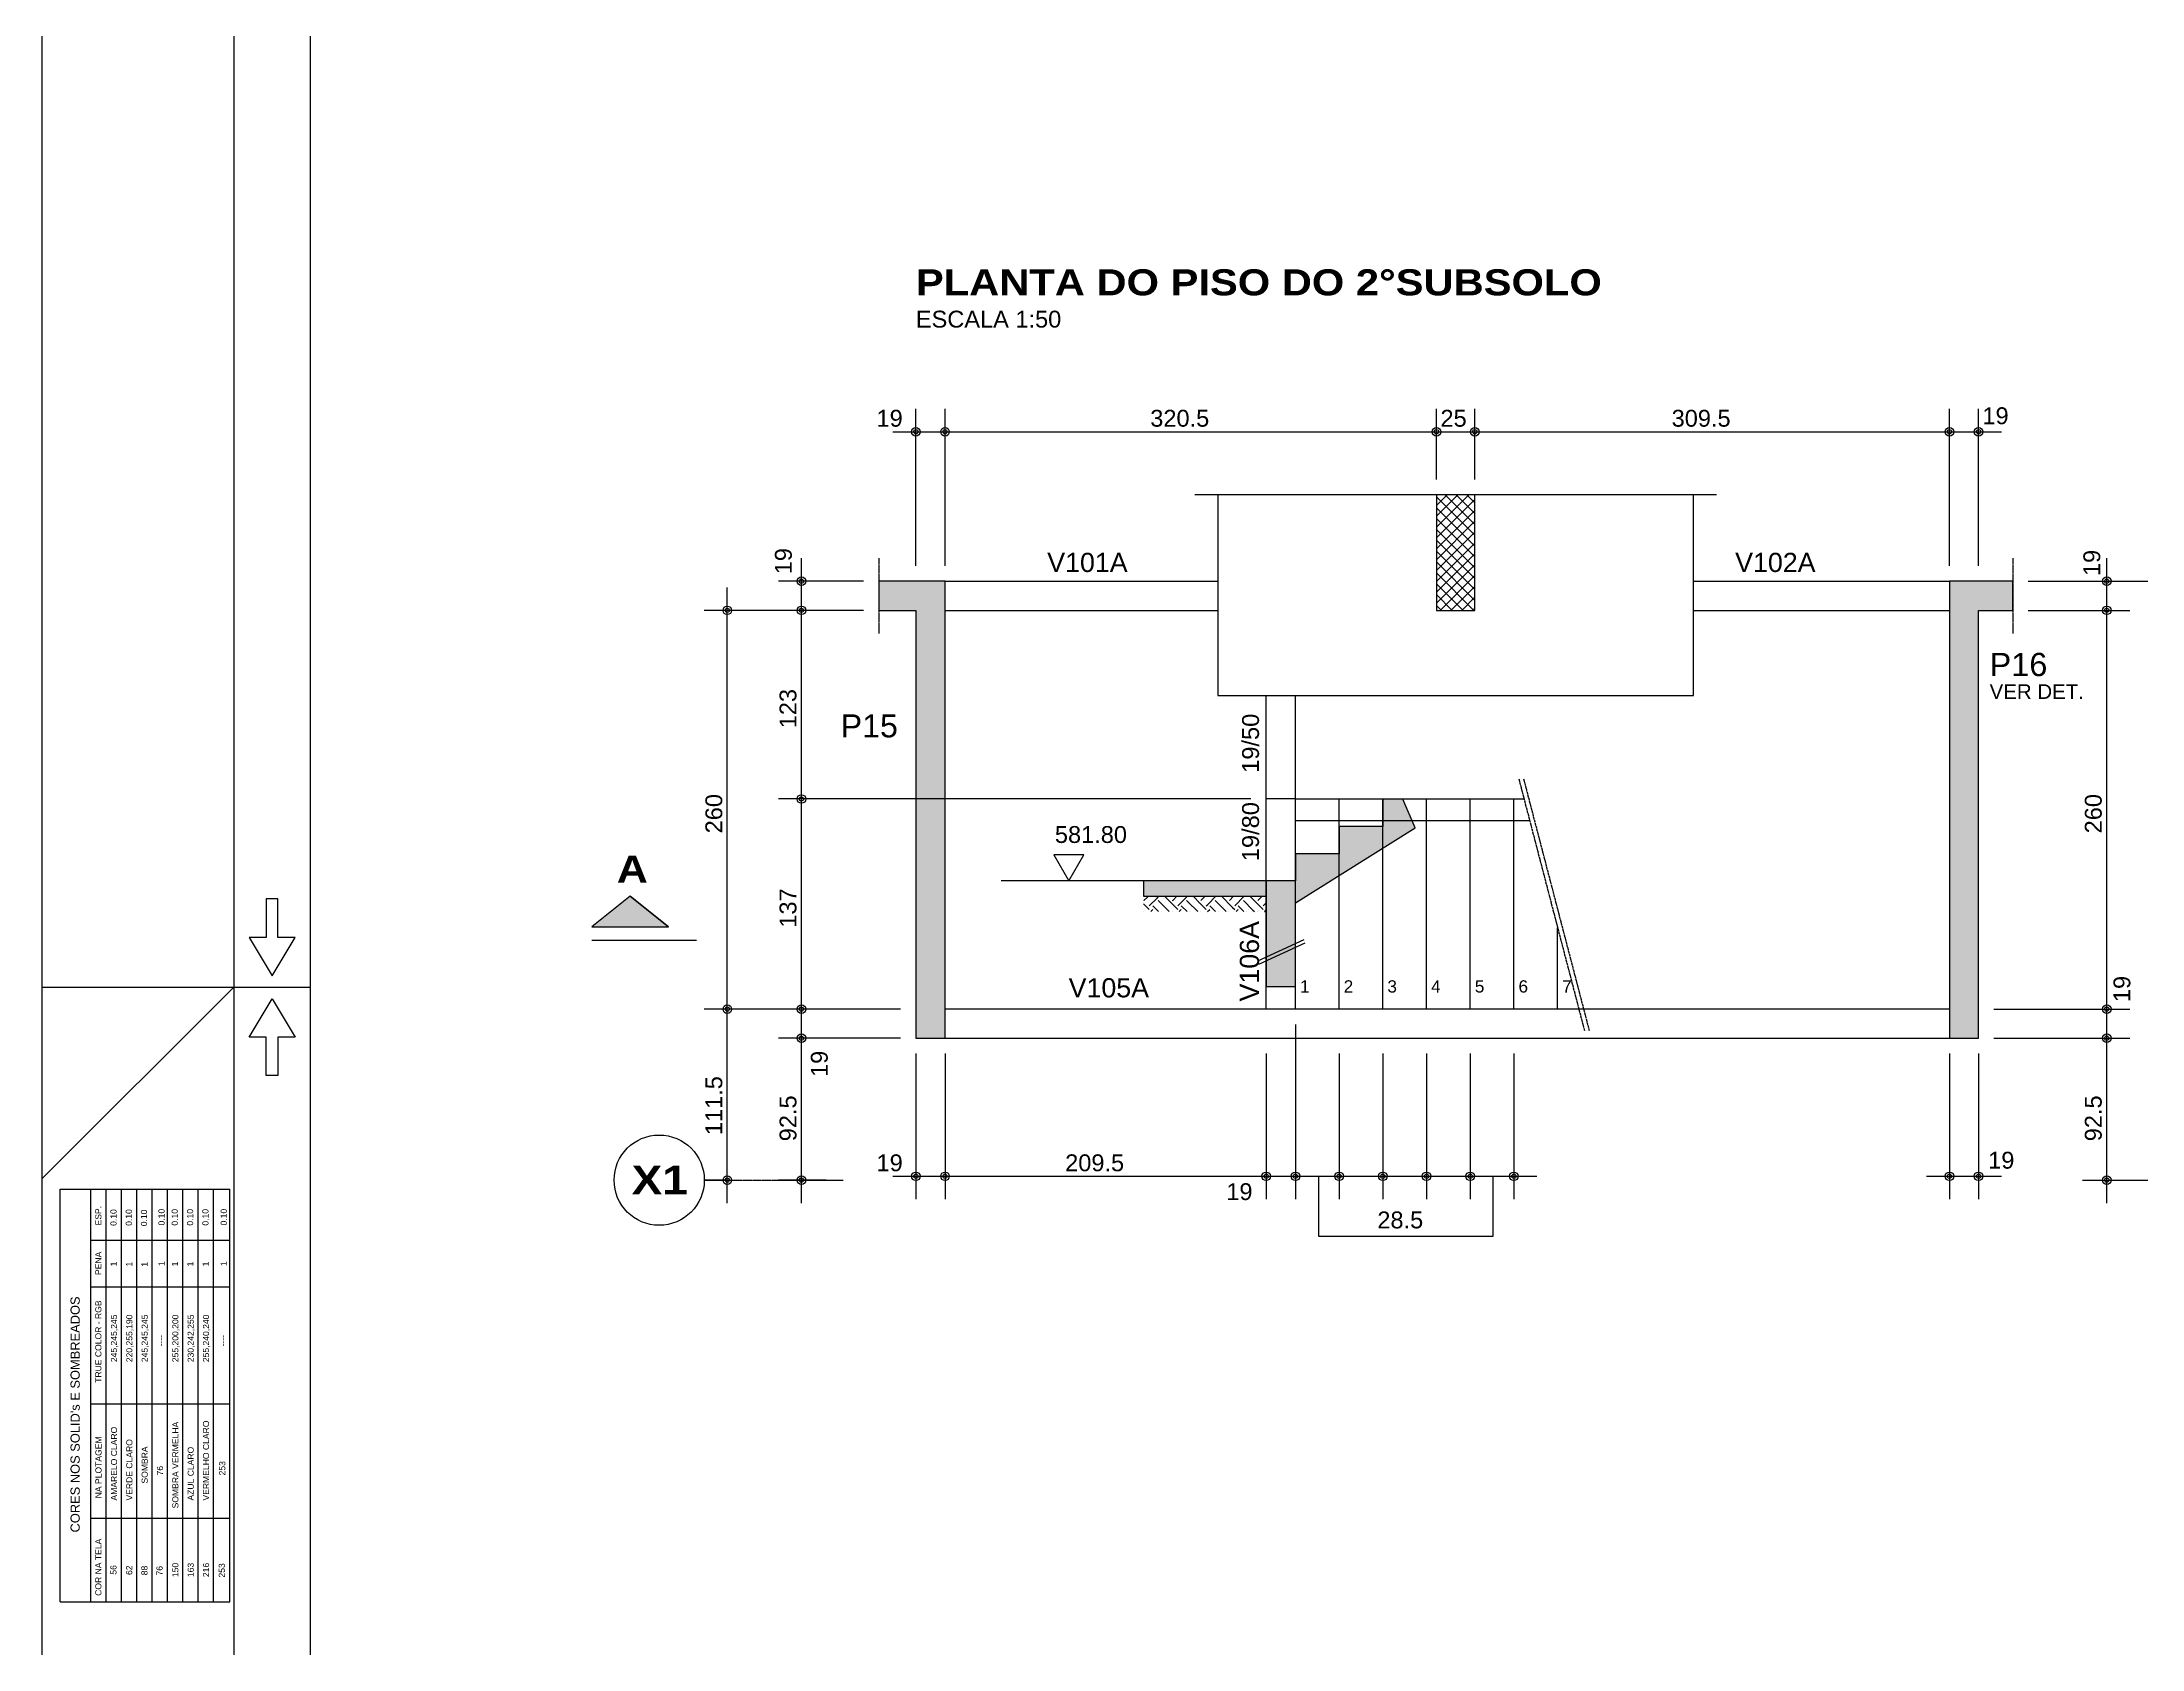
# Model space of a CAD drawing. Extents: x 0 to 5945, y 0 to 4205.
# Drawn here: x 0 to 1369, y 1055 to 2103 of the extents above; entities that cross this region are included whole.
import ezdxf

# ---------------------------------------------------------------- set-up
doc = ezdxf.new("R2010")
doc.units = 0
doc.header["$MEASUREMENT"] = 0
doc.linetypes.add('ESTILO_TQS_0007', pattern=[2.1, 1.5, -0.2, 0.2, -0.2])
for name, color, linetype in [('MTH-179', 1, 'CONTINUOUS'), ('MTH-224', 4, 'CONTINUOUS'), ('MTH-230', 1, 'CONTINUOUS'), ('MTH-40', 1, 'CONTINUOUS'), ('MTH-COTAS7', 31, 'CONTINUOUS'), ('MTH-DIM-PILAR', 3, 'CONTINUOUS'), ('MTH-DIM-VIGA', 3, 'CONTINUOUS'), ('MTH-EIXO-214', 4, 'CONTINUOUS'), ('MTH-EIXO-215', 1, 'CONTINUOUS'), ('MTH-EIXO-217', 8, 'CONTINUOUS'), ('MTH-FACE-VIGA', 7, 'CONTINUOUS'), ('MTH-HACHURA-PILAR', 1, 'CONTINUOUS'), ('MTH-LINHA-CORTE', 5, 'CONTINUOUS'), ('MTH-LINHA-SEÇÃO', 16, 'CONTINUOUS'), ('MTH-LINHAS29', 3, 'CONTINUOUS'), ('MTH-MARGEM', 5, 'CONTINUOUS'), ('MTH-PILAR-NASCE', 5, 'CONTINUOUS'), ('MTH-PILAR-SEGUE', 5, 'CONTINUOUS'), ('MTH-SIMB_COTA', 3, 'CONTINUOUS'), ('MTH-SOMBRA21', 150, 'CONTINUOUS'), ('MTH-SOMBRA25', 253, 'CONTINUOUS'), ('MTH-SOMBRA41', 88, 'CONTINUOUS'), ('MTH-TIT1-PILAR', 5, 'CONTINUOUS'), ('MTH-TIT1-VIGA', 5, 'CONTINUOUS'), ('MTH-TXT', 4, 'CONTINUOUS'), ('MTH-TXT-NEGRITO', 5, 'CONTINUOUS'), ('MTH-TXT-NOTAS', 3, 'CONTINUOUS')]:
    doc.layers.add(name, color=color, linetype=linetype)
doc.styles.add('TQS_ARIAL', font='arial.ttf')
doc.styles.add('TQS_ARIAL_BLACK', font='ariblk.ttf')

msp = doc.modelspace()

# ---------------------------------------------------------------- linework, layer by layer
at = {"layer": 'MTH-179', "linetype": 'Continuous'}
for p, q in [((0, 4205.000488), (0, 0)), ((125.000008, 4205.000488), (125.000008, 0)), ((0, 1486.25), (175, 1486.25)), ((0, 1361.249992), (125.000008, 1486.25))]:
    msp.add_line(p, q, dxfattribs=at)
for points in [[(150, 1493.75), (165, 1518.75), (153.75, 1518.75), (153.75, 1543.75), (146.25, 1543.75), (146.25, 1518.75), (135, 1518.75), (150, 1493.75)], [(150, 1478.75), (165, 1453.75), (153.75, 1453.75), (153.75, 1428.75), (146.25, 1428.75), (146.25, 1453.75), (135, 1453.75), (150, 1478.75)]]:
    msp.add_lwpolyline(points, dxfattribs=at)
at = {"layer": 'MTH-224', "linetype": 'Continuous'}
msp.add_lwpolyline([(659.775735, 1572.490144), (669.590737, 1555.490144), (679.405679, 1572.490144), (659.775735, 1572.490144)], dxfattribs=at)
at = {"layer": 'MTH-230', "linetype": 'Continuous'}
for p, q in [((11.917418, 1354.506914), (122.500004, 1354.506914)), ((31.917418, 1321.238018), (122.500004, 1321.238018)), ((31.917418, 1290.933458), (122.500004, 1290.933458)), ((31.917418, 1214.638648), (122.500004, 1214.638648)), ((31.917418, 1140.146292), (122.500004, 1140.146292)), ((11.917418, 1085.407267), (122.500004, 1085.407267))]:
    msp.add_line(p, q, dxfattribs=at)
for points in [[(11.917418, 1085.407267), (11.917418, 1354.506914)], [(31.917418, 1085.407267), (31.917418, 1354.506914)], [(41.917418, 1085.407267), (41.917418, 1354.506914)], [(51.917418, 1085.407267), (51.917418, 1354.506914)], [(61.917418, 1085.407267), (61.917418, 1354.506914)], [(71.917418, 1085.407267), (71.917418, 1354.506914)], [(81.917418, 1085.407267), (81.917418, 1354.506914)], [(91.917418, 1085.407267), (91.917418, 1354.506914)], [(101.917418, 1085.407267), (101.917418, 1354.506914)], [(111.917418, 1085.407267), (111.917418, 1354.506914)], [(122.500004, 1085.407267), (122.500004, 1354.506914)]]:
    msp.add_lwpolyline(points, dxfattribs=at)
msp.add_circle((402.504242, 1360.448449), 29.418879, dxfattribs=at)
at = {"layer": 'MTH-40', "linetype": 'Continuous'}
for p, q in [((718.388564, 1545.256037), (718.388564, 1545.256037)), ((718.388564, 1542.478412), (718.388564, 1542.478412)), ((718.388564, 1540.615649), (722.097571, 1536.906642)), ((718.388564, 1535.517829), (718.388564, 1535.517829)), ((718.61728, 1542.707127), (721.06566, 1545.155507)), ((721.06566, 1545.155507), (721.400297, 1545.490144)), ((722.097571, 1539.226836), (727.252844, 1544.382109)), ((723.001267, 1535.490144), (724.417765, 1536.906642)), ((724.417765, 1539.226836), (728.154457, 1535.490144)), ((725.11504, 1545.490144), (725.11504, 1545.490144)), ((726.075965, 1544.529219), (726.075965, 1544.529219)), ((727.252844, 1544.382109), (728.360879, 1545.490144)), ((727.898056, 1542.707127), (735.11504, 1535.490144)), ((729.96185, 1535.490144), (729.96185, 1535.490144)), ((731.377634, 1543.86651), (731.377634, 1543.86651)), ((732.075622, 1545.490144), (734.030916, 1543.53485)), ((734.030916, 1543.53485), (740.659124, 1536.906642)), ((736.71601, 1545.490144), (736.71601, 1545.490144)), ((736.922432, 1535.490144), (736.922432, 1535.490144)), ((737.178833, 1542.707127), (737.564818, 1543.093112)), ((737.564818, 1543.093112), (739.96185, 1545.490144)), ((739.334217, 1542.871937), (739.334217, 1542.871937)), ((740.659124, 1539.226836), (743.752002, 1542.319714)), ((741.56282, 1535.490144), (742.979318, 1536.906642)), ((742.979318, 1539.226836), (746.71601, 1535.490144)), ((743.676593, 1545.490144), (743.676593, 1545.490144)), ((743.752002, 1542.319714), (746.922432, 1545.490144)), ((746.459609, 1542.707127), (747.289168, 1541.877569)), ((747.289168, 1541.877569), (753.676593, 1535.490144)), ((747.876792, 1541.804116), (747.876792, 1541.804116)), ((748.523403, 1535.490144), (748.523403, 1535.490144)), ((750.637175, 1545.490144), (755.244119, 1540.8832)), ((754.063976, 1541.030718), (754.063976, 1541.030718)), ((755.244119, 1540.8832), (759.220677, 1536.906642)), ((755.277563, 1545.490144), (755.277563, 1545.490144)), ((755.483985, 1535.490144), (755.483985, 1535.490144)), ((755.740386, 1542.707127), (758.523403, 1545.490144)), ((759.220677, 1539.226836), (760.251161, 1540.25732)), ((760.124373, 1535.490144), (761.540871, 1536.906642)), ((760.251161, 1540.25732), (765.483985, 1545.490144)), ((760.54742, 1540.220287), (760.54742, 1540.220287)), ((761.540871, 1539.226836), (765.277563, 1535.490144)), ((762.238146, 1545.490144), (762.238146, 1545.490144)), ((764.37595, 1539.741721), (764.37595, 1539.741721)), ((765.021162, 1542.707127), (768.502372, 1539.225918)), ((767.084956, 1535.490144), (767.084956, 1535.490144)), ((768.502372, 1539.225918), (772.238146, 1535.490144)), ((769.198728, 1545.490144), (776.457323, 1538.231549)), ((770.563134, 1538.968323), (770.563134, 1538.968323)), ((773.839116, 1545.490144), (773.839116, 1545.490144)), ((774.045538, 1535.490144), (774.045538, 1535.490144)), ((774.301939, 1542.707127), (777.084956, 1545.490144)), ((776.457323, 1538.231549), (777.78223, 1536.906642)), ((776.750319, 1538.194925), (776.750319, 1538.194925)), ((777.78223, 1539.226836), (784.045538, 1545.490144)), ((778.685926, 1535.490144), (780.102424, 1536.906642)), ((780.102424, 1539.226836), (781.760624, 1537.568637)), ((780.799699, 1545.490144), (780.799699, 1545.490144)), ((780.875108, 1537.679326), (780.875108, 1537.679326)), ((781.760624, 1537.568637), (783.839116, 1535.490144)), ((783.582715, 1542.707127), (789.715575, 1536.574268)), ((785.646509, 1535.490144), (785.646509, 1535.490144)), ((787.062293, 1536.905928), (787.062293, 1536.905928)), ((787.760281, 1545.490144), (796.343783, 1536.906642)), ((789.715575, 1536.574268), (790.799699, 1535.490144)), ((792.400669, 1545.490144), (792.400669, 1545.490144)), ((792.607091, 1535.490144), (792.607091, 1535.490144)), ((792.863492, 1542.707127), (795.646509, 1545.490144)), ((793.249477, 1536.13253), (793.249477, 1536.13253)), ((796.343783, 1539.226836), (798.388564, 1541.271617)), ((797.247479, 1535.490144), (797.374267, 1535.616931)), ((797.374267, 1535.616931), (798.388564, 1536.631229)), ((797.670526, 1535.579899), (797.670526, 1535.579899))]:
    msp.add_line(p, q, dxfattribs=at)
msp.add_lwpolyline([(798.388564, 1545.490144), (798.388564, 1555.490144), (718.388564, 1555.490144), (718.388564, 1545.490144), (798.388564, 1545.490144)], dxfattribs=at)
for points in [[(798.388564, 1545.490144), (798.388564, 1555.490144), (718.388564, 1555.490144)], [(798.388564, 1545.490144), (718.388564, 1555.490144), (718.388564, 1545.490144)], [(798.388564, 1545.490144), (718.388564, 1545.490144), (798.388564, 1545.490144)]]:
    msp.add_solid(points, dxfattribs=at)
at = {"layer": 'MTH-COTAS7', "linetype": 'Continuous'}
for p, q in [((569.888567, 1760.94848), (569.888567, 1863.388699)), ((588.888567, 1760.94848), (588.888567, 1863.388699)), ((588.888567, 1760.94848), (588.888567, 1863.388699)), ((909.388566, 1817.269867), (909.388566, 1863.388699)), ((909.388566, 1817.269867), (909.388566, 1863.388699)), ((934.388566, 1817.269867), (934.388566, 1863.388699)), ((934.388566, 1817.269867), (934.388566, 1863.388699)), ((1243.888564, 1760.94848), (1243.888564, 1863.388699)), ((1243.888564, 1760.94848), (1243.888564, 1863.388699)), ((1262.888564, 1760.94848), (1262.888564, 1863.388699)), ((554.888567, 1848.388699), (603.888567, 1848.388699)), ((573.888567, 1848.388699), (924.388566, 1848.388699)), ((894.388566, 1848.388699), (949.388566, 1848.388699)), ((919.388566, 1848.388699), (1258.888564, 1848.388699)), ((1228.888564, 1848.388699), (1277.888564, 1848.388699)), ((495.281045, 1716.948487), (495.281045, 1765.94848)), ((1346.501986, 1716.948487), (1346.501986, 1765.94848)), ((446.923121, 1456.948446), (446.923121, 1746.948487)), ((535.827358, 1750.94848), (480.281045, 1750.94848)), ((495.281045, 1593.948446), (495.281045, 1746.948487)), ((1295.204457, 1750.94848), (1361.501986, 1750.94848)), ((1305.204457, 1750.94848), (1421.501986, 1750.94848)), ((1346.501986, 1456.948484), (1346.501986, 1746.948487)), ((525.827358, 1731.948487), (431.923121, 1731.948487)), ((535.827358, 1731.948487), (480.281045, 1731.948487)), ((535.827358, 1731.948487), (480.281045, 1731.948487)), ((1295.204457, 1731.948487), (1361.501986, 1731.948487)), ((1295.204457, 1731.948487), (1361.501986, 1731.948487)), ((495.281045, 1456.948446), (495.281045, 1623.948412)), ((706.388564, 1608.948446), (480.281045, 1608.948446)), ((788.388564, 1608.948412), (480.281045, 1608.948412)), ((446.923121, 1345.448449), (446.923121, 1486.948446)), ((495.281045, 1437.94848), (495.281045, 1486.948446)), ((1346.501986, 1437.94848), (1346.501986, 1486.948484)), ((549.888567, 1471.948446), (431.923121, 1471.948446)), ((453.384904, 1471.948446), (431.923121, 1471.948446)), ((559.888567, 1471.948446), (480.281045, 1471.948446)), ((559.888567, 1471.948446), (480.281045, 1471.948446)), ((495.281045, 1345.448449), (495.281045, 1467.94848)), ((1272.888564, 1471.948484), (1361.501986, 1471.948484)), ((1272.888564, 1471.948484), (1361.501986, 1471.948484)), ((1346.501986, 1345.448449), (1346.501986, 1467.94848)), ((510.084806, 1452.94848), (480.281045, 1452.94848)), ((559.888567, 1452.94848), (480.281045, 1452.94848)), ((817.388564, 1461.948412), (817.388564, 1347.948484)), ((1272.888564, 1452.94848), (1361.501986, 1452.94848)), ((1272.888564, 1452.94848), (1361.501986, 1452.94848)), ((569.888567, 1442.94848), (569.888567, 1347.948484)), ((588.888567, 1442.948412), (588.888567, 1347.948484)), ((588.888567, 1442.948412), (588.888567, 1347.948484)), ((798.388564, 1442.948412), (798.388564, 1347.948484)), ((798.388564, 1442.948412), (798.388564, 1347.948484)), ((817.388564, 1442.948412), (817.388564, 1347.948484)), ((845.888564, 1442.948412), (845.888564, 1347.948484)), ((845.888564, 1442.948412), (845.888564, 1347.948484)), ((874.388564, 1442.948412), (874.388564, 1347.948484)), ((874.388564, 1442.948412), (874.388564, 1347.948484)), ((902.888564, 1442.948412), (902.888564, 1347.948484)), ((902.888564, 1442.948412), (902.888564, 1347.948484)), ((931.388564, 1442.948412), (931.388564, 1347.948484)), ((931.388564, 1442.948412), (931.388564, 1347.948484)), ((959.888564, 1442.948412), (959.888564, 1347.948484)), ((1243.888564, 1442.94848), (1243.888564, 1347.948484)), ((1262.888564, 1442.94848), (1262.888564, 1347.948484)), ((448.305463, 1360.448449), (431.923121, 1360.448449)), ((511.349, 1360.448449), (480.281045, 1360.448449)), ((554.888567, 1362.948484), (603.888567, 1362.948484)), ((573.888567, 1362.948484), (813.388564, 1362.948484)), ((783.388564, 1362.948484), (832.388564, 1362.948484)), ((802.388564, 1362.948484), (860.888564, 1362.948484)), ((830.888564, 1362.948484), (889.388564, 1362.948484)), ((859.388564, 1362.948484), (917.888564, 1362.948484)), ((887.888564, 1362.948484), (946.388564, 1362.948484)), ((916.388564, 1362.948484), (974.888564, 1362.948484)), ((1228.888564, 1362.948484), (1277.888564, 1362.948484)), ((1340.582266, 1360.448449), (1361.501986, 1360.448449))]:
    msp.add_line(p, q, dxfattribs=at)
at = {"layer": 'MTH-EIXO-214', "linetype": 'ESTILO_TQS_0007'}
for p, q in [((431.923121, 1360.448449), (522.501574, 1360.448449)), ((1330.582266, 1360.448449), (1421.501986, 1360.448449))]:
    msp.add_line(p, q, dxfattribs=at)
at = {"layer": 'MTH-EIXO-215', "linetype": 'Continuous'}
msp.add_line((817.388564, 1594.948412), (970.135897, 1594.948412), dxfattribs=at)
at = {"layer": 'MTH-EIXO-217', "linetype": 'ESTILO_TQS_0007'}
for p, q in [((1091.888566, 1807.269867), (751.888566, 1807.269867)), ((545.827358, 1765.94848), (545.827358, 1716.948487)), ((1285.204457, 1765.94848), (1285.204457, 1716.948487)), ((963.07667, 1622.008848), (1005.892077, 1457.879093)), ((966.177065, 1622.008848), (1008.992471, 1457.879093))]:
    msp.add_line(p, q, dxfattribs=at)
at = {"layer": 'MTH-FACE-VIGA', "linetype": 'Continuous'}
for p, q in [((588.888567, 1750.948412), (766.888566, 1750.948412)), ((1076.888566, 1750.948412), (1243.888564, 1750.948412)), ((588.888567, 1731.948412), (766.888566, 1731.948412)), ((1076.888566, 1731.948412), (1243.888564, 1731.948412)), ((798.388564, 1471.948412), (798.388564, 1676.448432)), ((817.388564, 1471.948412), (817.388564, 1676.448432)), ((817.388564, 1608.948412), (798.388564, 1608.948412)), ((817.388564, 1608.948412), (966.483733, 1608.948412)), ((845.888564, 1471.948412), (845.888564, 1608.948412)), ((874.388564, 1471.948412), (874.388564, 1608.948412)), ((902.888564, 1471.948412), (902.888564, 1608.948412)), ((931.388564, 1471.948412), (931.388564, 1608.948412)), ((959.888564, 1471.948412), (959.888564, 1608.948412)), ((988.388564, 1471.948412), (988.388564, 1524.977882)), ((798.388564, 1471.948412), (588.888567, 1471.948412)), ((817.388564, 1471.948412), (798.388564, 1471.948412)), ((1243.888564, 1471.948412), (817.388564, 1471.948412))]:
    msp.add_line(p, q, dxfattribs=at)
for points in [[(588.888567, 1452.948412), (807.361697, 1452.948412)], [(807.361697, 1452.948412), (1243.888564, 1452.948412)]]:
    msp.add_lwpolyline(points, dxfattribs=at)
at = {"layer": 'MTH-HACHURA-PILAR', "linetype": 'Continuous'}
for p, q in [((909.388566, 1786.200975), (930.457458, 1807.269867)), ((909.388566, 1793.272042), (923.386391, 1807.269867)), ((909.388566, 1800.34311), (916.315323, 1807.269867)), ((909.388566, 1805.901474), (934.388566, 1780.901474)), ((909.388566, 1779.129907), (934.388566, 1804.129907)), ((909.388566, 1798.830406), (934.388566, 1773.830406)), ((909.388566, 1772.058839), (934.388566, 1797.058839)), ((915.09124, 1807.269867), (934.388566, 1787.972542)), ((922.162308, 1807.269867), (934.388566, 1795.043609)), ((929.233376, 1807.269867), (934.388566, 1802.114677)), ((909.388566, 1791.759338), (934.388566, 1766.759338)), ((909.388566, 1764.987771), (934.388566, 1789.987771)), ((909.388566, 1784.68827), (934.388566, 1759.68827)), ((909.388566, 1757.916703), (934.388566, 1782.916703)), ((909.388566, 1777.617203), (934.388566, 1752.617203)), ((909.388566, 1750.845635), (934.388566, 1775.845635)), ((909.388566, 1770.546135), (934.388566, 1745.546135)), ((909.388566, 1743.774568), (934.388566, 1768.774568)), ((909.388566, 1763.475067), (934.388566, 1738.475067)), ((909.388566, 1736.7035), (934.388566, 1761.7035)), ((909.388566, 1756.403999), (933.844115, 1731.94845)), ((911.704584, 1731.94845), (934.388566, 1754.632432)), ((909.388566, 1749.332931), (926.773048, 1731.94845)), ((909.388566, 1742.261864), (919.70198, 1731.94845)), ((918.775651, 1731.94845), (934.388566, 1747.561364)), ((925.846719, 1731.94845), (934.388566, 1740.490296)), ((909.388566, 1735.190796), (912.630912, 1731.94845)), ((932.917787, 1731.94845), (934.388566, 1733.419229))]:
    msp.add_line(p, q, dxfattribs=at)
at = {"layer": 'MTH-LINHA-CORTE', "linetype": 'Continuous'}
for p in [(383.548121, 1545.5982), (358.548121, 1525.5982)]:
    msp.add_line(p, (408.548121, 1525.5982), dxfattribs=at)
msp.add_lwpolyline([(408.548121, 1525.5982), (383.548121, 1545.5982), (358.548121, 1525.5982), (408.548121, 1525.5982)], dxfattribs=at)
at = {"layer": 'MTH-LINHA-SEÇÃO', "linetype": 'Continuous'}
for p, q in [((817.388564, 1555.490144), (625.59696, 1555.490144)), ((822.895508, 1517.165762), (792.669766, 1503.282167)), ((823.473991, 1514.99645), (793.248249, 1501.112856))]:
    msp.add_line(p, q, dxfattribs=at)
msp.add_lwpolyline([(887.428116, 1608.823477), (874.388564, 1608.823477), (874.388564, 1591.0457), (845.888564, 1591.0457), (845.888564, 1573.267922), (817.388564, 1573.267922), (817.388564, 1555.490144), (798.388564, 1555.490144), (798.388564, 1486.650778), (817.388564, 1486.650778), (817.388564, 1541.346915), (895.479144, 1590.058388), (887.428116, 1608.823477)], dxfattribs=at)
at = {"layer": 'MTH-LINHAS29', "linetype": 'Continuous'}
msp.add_lwpolyline([(766.888566, 1807.269867), (766.888566, 1676.448432), (1076.888566, 1676.448432), (1076.888566, 1807.269867), (766.888566, 1807.269867)], dxfattribs=at)
at = {"layer": 'MTH-MARGEM', "linetype": 'Continuous'}
msp.add_line((175, 49.999954), (175, 4155.000488), dxfattribs=at)
at = {"layer": 'MTH-PILAR-NASCE', "linetype": 'Continuous'}
msp.add_lwpolyline([(909.388566, 1731.94845), (934.388566, 1731.94845), (934.388566, 1807.269867), (909.388566, 1807.269867), (909.388566, 1731.94845)], dxfattribs=at)
at = {"layer": 'MTH-PILAR-SEGUE', "linetype": 'Continuous'}
for points in [[(545.827358, 1731.948487), (569.888567, 1731.948487), (569.888567, 1452.94848), (588.888567, 1452.94848), (588.888567, 1750.94848), (545.827358, 1750.94848), (545.827358, 1731.948487)], [(1285.204457, 1750.94848), (1243.888564, 1750.94848), (1243.888564, 1452.94848), (1262.888564, 1452.94848), (1262.888564, 1731.948487), (1285.204457, 1731.948487), (1285.204457, 1750.94848)]]:
    msp.add_lwpolyline(points, dxfattribs=at)
at = {"layer": 'MTH-SIMB_COTA', "linetype": 'Continuous'}
for p, q in [((832.388564, 1362.948484), (832.388564, 1323.989225)), ((946.388564, 1323.989225), (946.388564, 1362.948484)), ((832.388564, 1323.989225), (946.388564, 1323.989225))]:
    msp.add_line(p, q, dxfattribs=at)
for centre, radius in [((569.888567, 1848.388699), 2.8), ((569.888567, 1848.388699), 1.4), ((588.888567, 1848.388699), 2.8), ((588.888567, 1848.388699), 2.8), ((588.888567, 1848.388699), 1.4), ((588.888567, 1848.388699), 1.4), ((909.388566, 1848.388699), 2.8), ((909.388566, 1848.388699), 2.8), ((909.388566, 1848.388699), 1.4), ((909.388566, 1848.388699), 1.4), ((934.388566, 1848.388699), 2.8), ((934.388566, 1848.388699), 2.8), ((934.388566, 1848.388699), 1.4), ((934.388566, 1848.388699), 1.4), ((1243.888564, 1848.388699), 2.8), ((1243.888564, 1848.388699), 2.8), ((1243.888564, 1848.388699), 1.4), ((1243.888564, 1848.388699), 1.4), ((1262.888564, 1848.388699), 2.8), ((1262.888564, 1848.388699), 1.4), ((495.281045, 1750.94848), 2.8), ((1346.501986, 1750.94848), 2.8), ((495.281045, 1750.94848), 1.4), ((1346.501986, 1750.94848), 1.4), ((446.923121, 1731.948487), 2.8), ((446.923121, 1731.948487), 1.4), ((495.281045, 1731.948487), 2.8), ((495.281045, 1731.948487), 2.8), ((495.281045, 1731.948487), 1.4), ((495.281045, 1731.948487), 1.4), ((1346.501986, 1731.948487), 2.8), ((1346.501986, 1731.948487), 2.8), ((1346.501986, 1731.948487), 1.4), ((1346.501986, 1731.948487), 1.4), ((495.281045, 1608.948446), 2.8), ((495.281045, 1608.948412), 2.8), ((495.281045, 1608.948446), 1.4), ((495.281045, 1608.948412), 1.4), ((446.923121, 1471.948446), 2.8), ((446.923121, 1471.948446), 2.8), ((446.923121, 1471.948446), 1.4), ((446.923121, 1471.948446), 1.4), ((495.281045, 1471.948446), 2.8), ((495.281045, 1471.948446), 2.8), ((495.281045, 1471.948446), 1.4), ((495.281045, 1471.948446), 1.4), ((1346.501986, 1471.948484), 2.8), ((1346.501986, 1471.948484), 2.8), ((1346.501986, 1471.948484), 1.4), ((1346.501986, 1471.948484), 1.4), ((495.281045, 1452.94848), 2.8), ((495.281045, 1452.94848), 2.8), ((495.281045, 1452.94848), 1.4), ((495.281045, 1452.94848), 1.4), ((1346.501986, 1452.94848), 2.8), ((1346.501986, 1452.94848), 2.8), ((1346.501986, 1452.94848), 1.4), ((1346.501986, 1452.94848), 1.4), ((446.923121, 1360.448449), 2.8), ((446.923121, 1360.448449), 1.4), ((495.281045, 1360.448449), 2.8), ((495.281045, 1360.448449), 1.4), ((569.888567, 1362.948484), 2.8), ((569.888567, 1362.948484), 1.4), ((588.888567, 1362.948484), 2.8), ((588.888567, 1362.948484), 2.8), ((588.888567, 1362.948484), 1.4), ((588.888567, 1362.948484), 1.4), ((798.388564, 1362.948484), 2.8), ((798.388564, 1362.948484), 2.8), ((798.388564, 1362.948484), 1.4), ((798.388564, 1362.948484), 1.4), ((817.388564, 1362.948484), 2.8), ((817.388564, 1362.948484), 2.8), ((817.388564, 1362.948484), 1.4), ((817.388564, 1362.948484), 1.4), ((845.888564, 1362.948484), 2.8), ((845.888564, 1362.948484), 2.8), ((845.888564, 1362.948484), 1.4), ((845.888564, 1362.948484), 1.4), ((874.388564, 1362.948484), 2.8), ((874.388564, 1362.948484), 2.8), ((874.388564, 1362.948484), 1.4), ((874.388564, 1362.948484), 1.4), ((902.888564, 1362.948484), 2.8), ((902.888564, 1362.948484), 2.8), ((902.888564, 1362.948484), 1.4), ((902.888564, 1362.948484), 1.4), ((931.388564, 1362.948484), 2.8), ((931.388564, 1362.948484), 2.8), ((931.388564, 1362.948484), 1.4), ((931.388564, 1362.948484), 1.4), ((959.888564, 1362.948484), 2.8), ((959.888564, 1362.948484), 1.4), ((1243.888564, 1362.948484), 2.8), ((1243.888564, 1362.948484), 1.4), ((1262.888564, 1362.948484), 2.8), ((1262.888564, 1362.948484), 1.4), ((1346.501986, 1360.448449), 2.8), ((1346.501986, 1360.448449), 1.4)]:
    msp.add_circle(centre, radius, dxfattribs=at)
at = {"layer": 'MTH-SOMBRA21', "linetype": 'Continuous'}
msp.add_lwpolyline([(408.548121, 1525.5982), (383.548121, 1545.5982), (358.548121, 1525.5982), (408.548121, 1525.5982)], dxfattribs=at)
for points in [[(874.388564, 1591.0457), (895.479144, 1590.058388), (887.428116, 1608.823477)], [(874.388564, 1591.0457), (887.428116, 1608.823477), (874.388564, 1608.823477)], [(817.388564, 1555.490144), (817.388564, 1541.346915), (895.479144, 1590.058388)], [(817.388564, 1555.490144), (895.479144, 1590.058388), (845.888564, 1573.267922)], [(874.388564, 1591.0457), (845.888564, 1591.0457), (845.888564, 1573.267922)], [(874.388564, 1591.0457), (845.888564, 1573.267922), (895.479144, 1590.058388)], [(817.388564, 1555.490144), (845.888564, 1573.267922), (817.388564, 1573.267922)], [(817.388564, 1555.490144), (798.388564, 1555.490144), (798.388564, 1486.650778)], [(817.388564, 1555.490144), (798.388564, 1486.650778), (817.388564, 1541.346915)], [(408.548121, 1525.5982), (383.548121, 1545.5982), (358.548121, 1525.5982)], [(408.548121, 1525.5982), (383.548121, 1545.5982), (358.548121, 1525.5982)], [(817.388564, 1541.346915), (798.388564, 1486.650778), (817.388564, 1486.650778)], [(408.548121, 1525.5982), (358.548121, 1525.5982), (408.548121, 1525.5982)], [(408.548121, 1525.5982), (358.548121, 1525.5982), (408.548121, 1525.5982)]]:
    msp.add_solid(points, dxfattribs=at)
at = {"layer": 'MTH-SOMBRA25', "linetype": 'Continuous'}
for points in [[(569.888567, 1731.948487), (588.888567, 1750.94848), (545.827358, 1750.94848)], [(569.888567, 1731.948487), (545.827358, 1750.94848), (545.827358, 1731.948487)], [(569.888567, 1731.948487), (588.888567, 1452.94848), (588.888567, 1750.94848)], [(1243.888564, 1452.94848), (1262.888564, 1452.94848), (1243.888564, 1750.94848)], [(1262.888564, 1452.94848), (1262.888564, 1731.948487), (1243.888564, 1750.94848)], [(1243.888564, 1750.94848), (1262.888564, 1731.948487), (1285.204457, 1750.94848)], [(1262.888564, 1731.948487), (1285.204457, 1731.948487), (1285.204457, 1750.94848)], [(569.888567, 1731.948487), (569.888567, 1452.94848), (588.888567, 1452.94848)]]:
    msp.add_solid(points, dxfattribs=at)
at = {"layer": 'MTH-SOMBRA41', "linetype": 'Continuous'}
msp.add_lwpolyline([(798.388564, 1545.490144), (798.388564, 1555.490144), (718.388564, 1555.490144), (718.388564, 1545.490144), (798.388564, 1545.490144)], dxfattribs=at)
for points in [[(798.388564, 1545.490144), (798.388564, 1555.490144), (718.388564, 1555.490144)], [(798.388564, 1545.490144), (718.388564, 1555.490144), (718.388564, 1545.490144)], [(798.388564, 1545.490144), (718.388564, 1545.490144), (798.388564, 1545.490144)]]:
    msp.add_solid(points, dxfattribs=at)
at = {"layer": 'MTH-TIT1-PILAR', "linetype": 'Continuous'}
msp.add_line((358.548121, 1516.8482), (426.923121, 1516.8482), dxfattribs=at)

# ---------------------------------------------------------------- texts
at = {"layer": 'MTH-230', "linetype": 'Continuous', "style": 'TQS_ARIAL'}
for s, height, p in [('ESP.', 4, (38.737273, 1330.883117)), ('0.10', 4, (48.618278, 1330.620888)), ('0.10', 4, (58.578547, 1330.644727)), ('0.10', 4, (68.499083, 1330.406337)), ('0.10', 4, (79.929424, 1330.883117)), ('0.10', 4, (88.583314, 1330.786966)), ('0.10', 4, (98.583314, 1330.786966)), ('0.10', 4, (108.583314, 1330.786966)), ('0.10', 4, (120.51201, 1330.883117)), ('PENA', 4, (38.737273, 1298.568475)), ('1', 4, (48.705688, 1304.217284)), ('1', 4, (58.816937, 1304.07425)), ('1', 4, (68.816937, 1303.994787)), ('1', 4, (79.929424, 1304.392104)), ('1', 4, (88.679465, 1304.199802)), ('1', 4, (98.679465, 1304.199802)), ('1', 4, (108.679465, 1304.199802)), ('1', 4, (120.51201, 1304.392104)), ("CORES NOS SOLID's E SOMBREADOS", 6, (24.611337, 1130.732453)), ('TRUE COLOR - RGB', 4, (38.737273, 1228.299147)), ('245,245,245', 4, (48.95075, 1241.753581)), ('220,255,190', 4, (58.95075, 1241.753581)), ('245,245,245', 4, (68.95075, 1241.753581)), ('255,200,200', 4, (88.95075, 1241.753581)), ('230,242,255', 4, (98.95075, 1241.753581)), ('255,240,240', 4, (108.95075, 1241.753581)), ('----', 4, (79.418414, 1251.966642)), ('----', 4, (120.001, 1251.966642)), ('NA PLOTAGEM', 4, (38.829268, 1153.008465)), ('AMARELO CLARO', 4, (48.95075, 1151.53672)), ('SOMBRA VERMELHA', 4, (88.95075, 1146.41931)), ('VERMELHO CLARO', 4, (108.95075, 1151.53672)), ('VERDE CLARO', 4, (58.95075, 1151.53672)), ('SOMBRA', 4, (68.95075, 1162.617449)), ('AZUL CLARO', 4, (98.95075, 1151.53672)), ('76', 4, (78.95075, 1167.90298)), ('253', 4, (119.533336, 1167.90298)), ('COR NA TELA', 4, (38.737273, 1089.407267)), ('150', 4, (88.967917, 1101.61968)), ('163', 4, (98.967917, 1101.61968)), ('216', 4, (108.967917, 1101.61968)), ('253', 4, (119.232244, 1101.332574)), ('56', 4, (48.583314, 1103.200457)), ('62', 4, (58.871766, 1103.008156)), ('88', 4, (68.775616, 1102.815854)), ('76', 4, (78.649658, 1102.671795))]:
    msp.add_text(s, height=height, rotation=90, dxfattribs=at).set_placement(p)
at = {"layer": 'MTH-COTAS7', "linetype": 'Continuous', "style": 'TQS_ARIAL'}
for s, p in [('19', (544.221904, 1851.688699)), ('320.5', (722.738566, 1851.688699)), ('25', (911.988566, 1851.688699)), ('309.5', (1062.738565, 1851.688699)), ('19', (1265.431525, 1853.329705)), ('19', (544.221904, 1366.248484)), ('209.5', (667.238566, 1366.248484)), ('19', (1269.168168, 1367.932013)), ('19', (772.326276, 1347.456285)), ('28.5', (870.809378, 1329.013553))]:
    msp.add_text(s, height=11, dxfattribs=at).set_placement(p)
for s, p in [('19', (488.94753, 1755.468097)), ('19', (1342.24163, 1754.299612)), ('123', (491.981045, 1655.048467)), ('260', (443.623121, 1586.548467)), ('260', (1343.201986, 1586.548486)), ('137', (491.981045, 1525.048429)), ('19', (1361.863002, 1476.515136)), ('19', (512.395991, 1427.725621)), ('111.5', (443.623121, 1389.798447)), ('92.5', (491.981045, 1385.798465)), ('92.5', (1343.201986, 1385.798465))]:
    msp.add_text(s, height=11, rotation=90, dxfattribs=at).set_placement(p)
at = {"layer": 'MTH-DIM-PILAR', "linetype": 'Continuous', "style": 'TQS_ARIAL'}
msp.add_text('VER DET.', height=9.55, dxfattribs=at).set_placement((1270.101986, 1674.209942))
msp.add_text('VER DET.', height=9.55, dxfattribs=at).set_placement((1270.101986, 1674.209942))
at = {"layer": 'MTH-DIM-VIGA', "linetype": 'Continuous', "style": 'TQS_ARIAL'}
for s, p in [('19/50', (793.638564, 1626.020446)), ('19/80', (793.638564, 1568.396415))]:
    msp.add_text(s, height=11.025, rotation=90, dxfattribs=at).set_placement(p)
at = {"layer": 'MTH-PILAR-SEGUE', "linetype": 'Continuous', "style": 'TQS_ARIAL'}
msp.add_text('P15', height=15, dxfattribs=at).set_placement((520.866394, 1649.123564))
at = {"layer": 'MTH-TIT1-PILAR', "linetype": 'Continuous', "style": 'TQS_ARIAL'}
msp.add_text('P16', height=15.15, dxfattribs=at).set_placement((1270.101986, 1689.076608))
at = {"layer": 'MTH-TIT1-VIGA', "linetype": 'Continuous', "style": 'TQS_ARIAL'}
for s, p in [('V101A', (655.552016, 1756.948412)), ('V102A', (1104.172802, 1756.948412)), ('V105A', (669.511118, 1479.605965))]:
    msp.add_text(s, height=12.5, dxfattribs=at).set_placement(p)
msp.add_text('V106A', height=12.5, rotation=90, dxfattribs=at).set_placement((793.638564, 1476.948412))
at = {"layer": 'MTH-TXT', "linetype": 'Continuous', "style": 'TQS_ARIAL'}
msp.add_text('581.80', height=11, rotation=360, dxfattribs=at).set_placement((660.545205, 1580.290406))
at = {"layer": 'MTH-TXT-NEGRITO', "linetype": 'Continuous', "style": 'TQS_ARIAL_BLACK'}
for s, height, p in [('PLANTA DO PISO DO 2%%dSUBSOLO', 17, (569.888567, 1937.316572)), ('A', 17.5, (374.860621, 1554.4732)), ('X1', 18.75, (384.490981, 1351.143117))]:
    msp.add_text(s, height=height, dxfattribs=at).set_placement(p)
at = {"layer": 'MTH-TXT-NOTAS', "linetype": 'Continuous', "style": 'TQS_ARIAL'}
for s, height, p in [('ESCALA 1:50', 11, (569.888567, 1916.316572)), ('1', 8, (820.388564, 1482.749264)), ('2', 8, (848.888564, 1482.749264)), ('3', 8, (877.388564, 1482.749264)), ('4', 8, (905.888564, 1482.749264)), ('5', 8, (934.388564, 1482.749264)), ('6', 8, (962.888564, 1482.749264)), ('7', 8, (991.388564, 1482.749264))]:
    msp.add_text(s, height=height, dxfattribs=at).set_placement(p)

doc.saveas('drawing.dxf')
